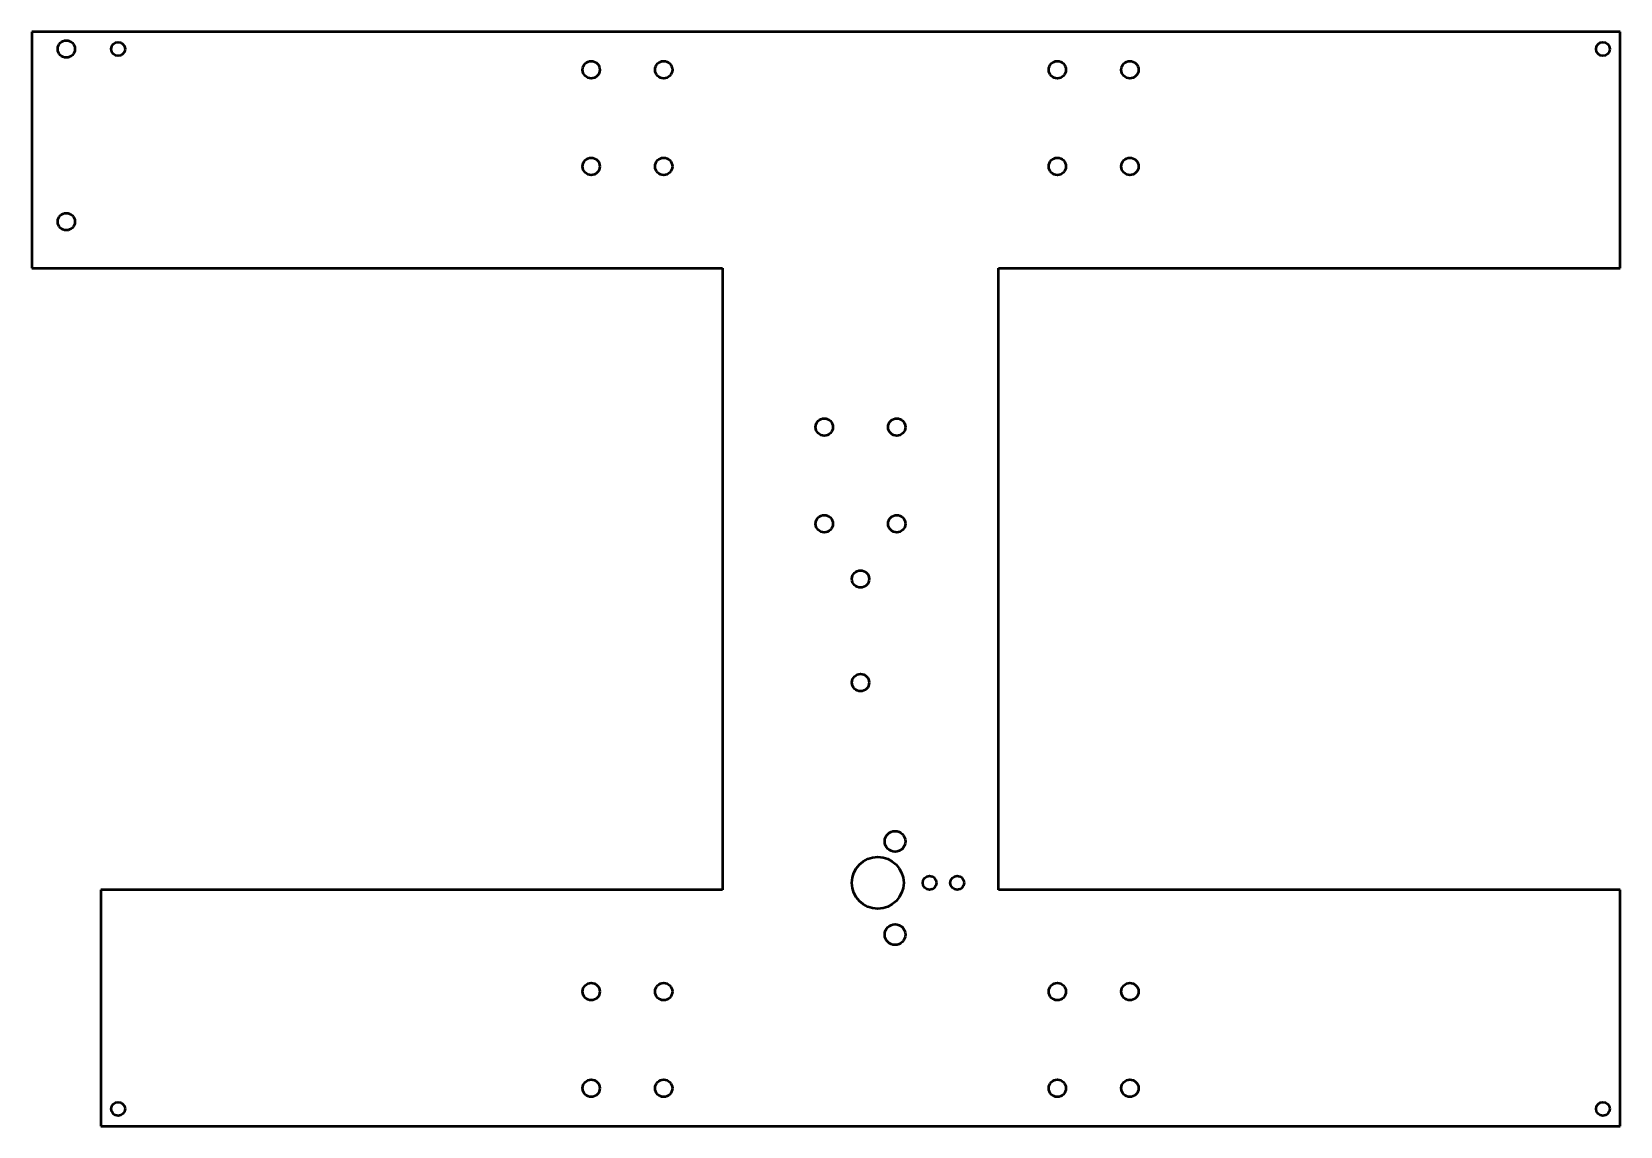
# Model space of a CAD drawing. Header units: millimetres. Extents: x -20 to 440, y -13 to 304.
import ezdxf

# ---------------------------------------------------------------- set-up
doc = ezdxf.new("R2010")
doc.units = ezdxf.units.MM
doc.layers.add('Visible (ISO)', color=7, linetype='Continuous', lineweight=50)

msp = doc.modelspace()

# ---------------------------------------------------------------- linework, layer by layer
at = {"layer": 'Visible (ISO)'}
for p, q in [((-20, 303.98), (-20, 235.48)), ((440, 303.98), (-20, 303.98)), ((440, 235.48), (440, 303.98)), ((-20, 235.48), (180, 235.48)), ((180, 235.48), (180, 55.48)), ((260, 55.48), (260, 235.48)), ((260, 235.48), (440, 235.48)), ((180, 55.48), (0, 55.48)), ((0, 55.48), (0, -13.02)), ((440, 55.48), (260, 55.48)), ((440, -13.02), (440, 55.48)), ((0, -13.02), (440, -13.02))]:
    msp.add_line(p, q, dxfattribs=at)
for centre, radius in [((-10, 298.98), 2.5), ((5, 298.98), 2), ((435, 298.98), 2), ((142, 292.98), 2.5), ((163, 292.98), 2.5), ((277, 292.98), 2.5), ((298, 292.98), 2.5), ((142, 264.98), 2.5), ((163, 264.98), 2.5), ((277, 264.98), 2.5), ((298, 264.98), 2.5), ((-10, 248.98), 2.5), ((209.5, 189.48), 2.5), ((230.5, 189.48), 2.5), ((209.5, 161.48), 2.5), ((230.5, 161.48), 2.5), ((220, 145.48), 2.5), ((220, 115.48), 2.5), ((230, 69.48), 3), ((225, 57.48), 7.5), ((240, 57.48), 2), ((248, 57.48), 2), ((230, 42.48), 3), ((142, 25.98), 2.5), ((163, 25.98), 2.5), ((277, 25.98), 2.5), ((298, 25.98), 2.5), ((142, -2.02), 2.5), ((163, -2.02), 2.5), ((277, -2.02), 2.5), ((298, -2.02), 2.5), ((5, -8.02), 2), ((435, -8.02), 2)]:
    msp.add_circle(centre, radius, dxfattribs=at)

doc.saveas('drawing.dxf')
